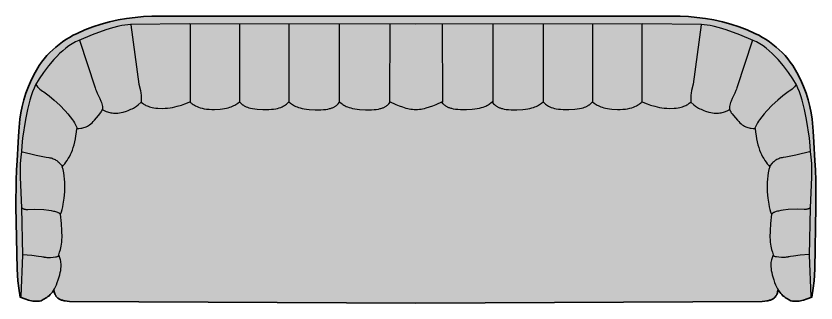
# Model space of a CAD drawing. Header units: millimetres. Extents: x 0 to 4322, y -1054 to 754.
# Drawn here: x 2465 to 4322, y -989 to -324 of the extents above; entities that cross this region are included whole.
import ezdxf

# ---------------------------------------------------------------- set-up
doc = ezdxf.new("R2010")
doc.units = ezdxf.units.MM
doc.layers.add('Blocks', color=7, linetype='Continuous')
doc.layers.add('Blocks$Fill', color=7, linetype='Continuous', true_color=0xffffff)
doc.layers.add('Blocks$Inner', color=7, linetype='Continuous', lineweight=25, true_color=0x007f00)
doc.layers.add('Blocks$Outline', color=7, linetype='Continuous', lineweight=35, true_color=0xff3f3f)

# ---------------------------------------------------------------- blocks, each defined once
blk = doc.blocks.new('Loafer SC26 Sofa Top')
at = {"layer": 'Blocks$Fill'}
blk.add_hatch(color=256, dxfattribs=at).paths.add_polyline_path([(1620.6, -635.8), (1624.2, -636.5), (1626, -636.7), (1627.9, -636.9), (1629.9, -637), (1632.1, -637), (1634.4, -636.9), (1637, -636.7), (1639.8, -636.3), (1642.9, -635.7), (1646.2, -635), (1650, -634), (1658.5, -631.3), (1668.8, -627.6), (1672.3, -606.8), (1674.4, -589.8), (1676.3, -562.3), (1678.7, -417.1), (1678.3, -356.7), (1677.4, -331.7), (1675.9, -310.9), (1672.5, -242.4), (1669.7, -214.7), (1667.4, -200.1), (1664.4, -185.2), (1660.6, -169.9), (1655.8, -154.3), (1650, -138.5), (1642.9, -122.4), (1634.5, -106.3), (1624.6, -90), (1619.1, -82), (1613.2, -74.4), (1607, -67.1), (1600.4, -60.1), (1593.4, -53.4), (1586.2, -47.1), (1578.6, -41.1), (1570.8, -35.4), (1562.7, -30), (1554.4, -24.8), (1545.8, -20), (1537, -15.5), (1518.9, -7.2), (1500.2, 0), (1481, 6.2), (1461.5, 11.4), (1441.7, 15.7), (1421.9, 19.1), (1402.2, 21.6), (1382.7, 23.4), (1363.6, 24.4), (1345, 24.7), (155.2, 24.7), (136.6, 24.4), (117.5, 23.4), (98, 21.6), (78.3, 19.1), (58.5, 15.7), (38.7, 11.4), (19.2, 6.2), (0, 0), (-18.7, -7.2), (-36.8, -15.5), (-45.6, -20), (-54.2, -24.8), (-62.5, -30), (-70.6, -35.4), (-78.4, -41.1), (-86, -47.1), (-93.2, -53.4), (-100.2, -60.1), (-106.8, -67.1), (-113, -74.4), (-118.9, -82), (-124.4, -90), (-134.3, -106.3), (-142.7, -122.4), (-149.7, -138.5), (-155.6, -154.3), (-160.4, -169.9), (-164.2, -185.2), (-167.2, -200.1), (-169.4, -214.7), (-172.2, -242.4), (-173.6, -267.9), (-177.1, -331.7), (-178, -356.7), (-178.5, -417.1), (-176, -562.3), (-174.2, -589.8), (-172.1, -606.8), (-168.6, -627.6), (-158.3, -631.3), (-149.7, -634), (-146, -635), (-142.6, -635.7), (-139.6, -636.3), (-136.8, -636.7), (-134.2, -636.9), (-131.9, -637), (-129.7, -637), (-127.7, -636.9), (-125.8, -636.7), (-124, -636.5), (-120.4, -635.8), (-112.3, -631.5), (-109.6, -629.9), (-107, -628.1), (-104.3, -626.1), (-101.7, -623.9), (-99.2, -621.5), (-96.6, -618.7), (-94.1, -615.5), (-91.7, -612), (-90.5, -610), (-89.5, -614.7), (-88.9, -617.1), (-88.2, -619.4), (-87.8, -620.5), (-87.3, -621.6), (-86.8, -622.7), (-86.2, -623.8), (-85.6, -624.9), (-84.9, -625.9), (-84.1, -626.9), (-83.2, -627.8), (-82.2, -628.7), (-81.2, -629.6), (-80.1, -630.5), (-78.8, -631.3), (-77.5, -632.1), (-76, -632.8), (-74.4, -633.5), (-72.7, -634.1), (-70.8, -634.7), (-68.9, -635.2), (-66.8, -635.6), (-64.5, -636.1), (-59.5, -636.7), (-53.9, -637.1), (749.8, -640.9), (1554.1, -637.1), (1559.8, -636.7), (1564.7, -636.1), (1567, -635.6), (1569.1, -635.2), (1571.1, -634.7), (1572.9, -634.1), (1574.6, -633.5), (1576.2, -632.8), (1577.7, -632.1), (1579, -631.3), (1580.3, -630.5), (1581.4, -629.6), (1582.5, -628.7), (1583.4, -627.8), (1584.3, -626.9), (1585.1, -625.9), (1585.8, -624.9), (1586.4, -623.8), (1587, -622.7), (1587.6, -621.6), (1588, -620.5), (1588.4, -619.4), (1589.2, -617.1), (1589.7, -614.7), (1590.7, -610), (1591.9, -612), (1594.4, -615.5), (1596.8, -618.7), (1599.4, -621.5), (1602, -623.9), (1604.6, -626.1), (1607.2, -628.1), (1609.8, -629.9), (1612.5, -631.5), (1615.2, -633)], flags=0)
at = {"layer": 'Blocks$Inner', "extrusion": (1.50991e-07, -6.50607e-13, 1)}
blk.add_lwpolyline([(88.3, 4.5), (107, -133.2), (110.2, -147.9), (111.2, -153.9), (111.8, -159.1), (112.2, -163.7), (112.3, -168), (112.3, -175.7)], dxfattribs=at)
at = {"layer": 'Blocks$Inner'}
for points in [[(225.5, 6.3), (225.5, -174)], [(340.5, 6.5), (340.5, -174.6)], [(455.3, 5.4), (455.3, -174.6)], [(571.7, 6), (571.5, -175)], [(689.1, 6), (688.8, -175)], [(811.1, 6), (811.4, -175)], [(928.5, 6), (928.7, -175)], [(1045, 5.4), (1045, -174.6)], [(1159.7, 6.5), (1159.7, -174.6)], [(1274.7, 6.3), (1274.7, -174)], [(1411.9, 4.5), (1393.2, -133.2), (1390, -147.9), (1389, -153.9), (1388.4, -159.1), (1388, -163.7), (1387.9, -168), (1387.9, -175.7)], [(1531.2, -31), (1495.2, -142), (1494, -145.1), (1492.8, -148.1), (1490, -154.2), (1484.1, -166.5), (1481.5, -172.7), (1480.4, -175.8), (1479.4, -179), (1478.6, -182.2), (1478, -185.4), (1477.8, -187), (1477.6, -188.6), (1477.6, -190.3), (1477.5, -191.9)], [(1632.8, -134), (1630.5, -137.5), (1629.2, -139.2), (1628.4, -140.1), (1627.5, -141), (1626.6, -142), (1625.6, -142.9), (1624.4, -143.9), (1623.2, -144.9), (1620.3, -147), (1616.8, -149.2), (1614.4, -150.8), (1610.9, -153.3), (1601.6, -160.6), (1589.9, -170.5), (1577.1, -182.3), (1564.3, -195.3), (1558.2, -202.1), (1552.6, -209), (1547.5, -215.9), (1545.2, -219.3), (1543.1, -222.6), (1541.2, -226), (1539.6, -229.3), (1538.2, -232.5), (1537, -235.7)], [(927.7, -174.5), (923.9, -177.6), (921.8, -179.2), (919.7, -180.7), (917.4, -182.2), (914.8, -183.6), (912, -184.9), (908.8, -186.2), (905.3, -187.4), (901.4, -188.5), (897.1, -189.5), (892.3, -190.4), (886.9, -191.2), (880.9, -191.8), (867.1, -192.6), (859.9, -192.8), (853.3, -192.7), (847.5, -192.3), (842.2, -191.8), (837.5, -191), (833.3, -190.1), (831.4, -189.6), (829.6, -189.1), (827.9, -188.5), (826.4, -187.9), (824.9, -187.2), (823.5, -186.6), (822.2, -185.8), (820.9, -185.1), (819.7, -184.4), (818.6, -183.6), (817.6, -182.8), (816.6, -182), (814.8, -180.3), (813.1, -178.6), (809.9, -175)], [(1666.7, -289.3), (1631.7, -298), (1616.1, -301.3), (1609, -302.6), (1602.7, -303.5), (1599.8, -303.9), (1597.1, -304.5), (1594.5, -305.2), (1592.1, -306.1), (1589.9, -307), (1587.8, -308.1), (1585.8, -309.3), (1583.9, -310.6), (1582.1, -312), (1580.5, -313.4), (1578.8, -314.9), (1577.3, -316.4), (1571.5, -322.9)], [(1666.2, -419), (1665.2, -420), (1664.6, -420.4), (1664.1, -420.9), (1663.5, -421.3), (1662.8, -421.7), (1662.1, -422.1), (1661.3, -422.5), (1660.4, -422.8), (1659.4, -423.1), (1658.3, -423.3), (1657.1, -423.5), (1655.8, -423.7), (1654.4, -423.8), (1652.7, -423.8), (1651, -423.8), (1636.8, -423.6), (1614.4, -424.3), (1602.5, -425.5), (1596.8, -426.4), (1591.5, -427.5), (1589, -428.1), (1586.6, -428.8), (1584.4, -429.6), (1582.3, -430.4), (1581.4, -430.9), (1580.4, -431.3), (1579.6, -431.8), (1578.7, -432.3), (1578, -432.8), (1577.3, -433.3), (1576.6, -433.9), (1576, -434.5)], [(1663.2, -528.7), (1642, -530.3), (1626.1, -532.1), (1619.3, -533), (1616.5, -533.5), (1614.1, -534), (1613.1, -534.3), (1612, -534.5), (1609.5, -534.8), (1606.9, -535), (1604.1, -535.1), (1598.3, -535.1), (1592.5, -534.7), (1587.3, -534.1), (1585, -533.6), (1583, -533.2), (1582.1, -532.9), (1581.3, -532.6), (1580.6, -532.3), (1580.3, -532.2), (1580.1, -532.1), (1579.8, -531.9), (1579.6, -531.8), (1579.5, -531.7), (1579.4, -531.6), (1579.3, -531.5), (1579.2, -531.4), (1579.2, -531.4), (1579.1, -531.3), (1579.1, -531.3), (1579.1, -531.2), (1579, -531.2), (1579, -531.1), (1579, -531.1), (1579, -531.1), (1579, -531), (1579, -531), (1578.9, -530.9), (1578.9, -530.9), (1578.9, -530.9), (1578.9, -530.8)]]:
    blk.add_lwpolyline(points, dxfattribs=at)
at = {"layer": 'Blocks$Inner', "extrusion": (1.50994e-07, -5.64991e-13, 1)}
blk.add_lwpolyline([(-31, -31), (5.1, -142), (6.2, -145.1), (7.4, -148.1), (10.2, -154.2), (16.1, -166.5), (18.7, -172.7), (19.8, -175.8), (20.8, -179), (21.6, -182.2), (22.2, -185.4), (22.4, -187), (22.6, -188.6), (22.7, -190.3), (22.7, -191.9)], dxfattribs=at)
at = {"layer": 'Blocks$Inner', "extrusion": (1.50996e-07, -1.6836e-13, 1)}
blk.add_lwpolyline([(-132.6, -134), (-130.3, -137.5), (-128.9, -139.2), (-128.2, -140.1), (-127.3, -141), (-126.4, -142), (-125.4, -142.9), (-124.2, -143.9), (-123, -144.9), (-120.1, -147), (-116.6, -149.2), (-114.2, -150.8), (-110.7, -153.3), (-101.4, -160.6), (-89.7, -170.5), (-76.9, -182.3), (-64.1, -195.3), (-58, -202.1), (-52.4, -209), (-47.3, -215.9), (-45, -219.3), (-42.9, -222.6), (-41, -226), (-39.4, -229.3), (-38, -232.5), (-36.8, -235.7)], dxfattribs=at)
at = {"layer": 'Blocks$Inner', "extrusion": (1.50996e-07, -3.41401e-13, 1)}
blk.add_lwpolyline([(572.6, -174.5), (576.4, -177.6), (578.4, -179.2), (580.5, -180.7), (582.9, -182.2), (585.4, -183.6), (588.2, -184.9), (591.4, -186.2), (594.9, -187.4), (598.8, -188.5), (603.1, -189.5), (608, -190.4), (613.3, -191.2), (619.3, -191.8), (633.1, -192.6), (640.4, -192.8), (646.9, -192.7), (652.8, -192.3), (658, -191.8), (662.7, -191), (666.9, -190.1), (668.8, -189.6), (670.6, -189.1), (672.3, -188.5), (673.9, -187.9), (675.4, -187.2), (676.8, -186.6), (678.1, -185.8), (679.3, -185.1), (680.5, -184.4), (681.6, -183.6), (682.6, -182.8), (683.6, -182), (685.5, -180.3), (687.1, -178.6), (690.3, -175)], dxfattribs=at)
at = {"layer": 'Blocks$Inner', "extrusion": (1.50996e-07, 6.55192e-13, 1)}
blk.add_lwpolyline([(-166.5, -289.3), (-131.5, -298), (-115.8, -301.3), (-108.8, -302.6), (-102.5, -303.5), (-99.6, -303.9), (-96.8, -304.5), (-94.3, -305.2), (-91.9, -306.1), (-89.7, -307), (-87.6, -308.1), (-85.6, -309.3), (-83.7, -310.6), (-81.9, -312), (-80.2, -313.4), (-78.6, -314.9), (-77.1, -316.4), (-71.2, -322.9)], dxfattribs=at)
at = {"layer": 'Blocks$Inner', "extrusion": (1.50995e-07, -2.34887e-12, 1)}
blk.add_lwpolyline([(-166, -419), (-164.9, -420), (-164.4, -420.4), (-163.8, -420.9), (-163.2, -421.3), (-162.6, -421.7), (-161.9, -422.1), (-161.1, -422.5), (-160.2, -422.8), (-159.2, -423.1), (-158.1, -423.3), (-156.9, -423.5), (-155.6, -423.7), (-154.1, -423.8), (-152.5, -423.8), (-150.8, -423.8), (-136.6, -423.6), (-114.2, -424.3), (-102.3, -425.5), (-96.6, -426.4), (-91.3, -427.5), (-88.8, -428.1), (-86.4, -428.8), (-84.2, -429.6), (-82.1, -430.4), (-81.1, -430.9), (-80.2, -431.3), (-79.3, -431.8), (-78.5, -432.3), (-77.8, -432.8), (-77, -433.3), (-76.4, -433.9), (-75.8, -434.5)], dxfattribs=at)
at = {"layer": 'Blocks$Inner', "extrusion": (1.50996e-07, -1.66101e-12, 1)}
blk.add_lwpolyline([(-163, -528.7), (-141.8, -530.3), (-125.9, -532.1), (-119.1, -533), (-116.3, -533.5), (-113.9, -534), (-112.9, -534.3), (-111.7, -534.5), (-109.3, -534.8), (-106.6, -535), (-103.8, -535.1), (-98, -535.1), (-92.3, -534.7), (-87.1, -534.1), (-84.8, -533.6), (-82.8, -533.2), (-81.9, -532.9), (-81.1, -532.6), (-80.4, -532.3), (-80.1, -532.2), (-79.8, -532.1), (-79.6, -531.9), (-79.5, -531.8), (-79.4, -531.8), (-79.3, -531.7), (-79.2, -531.6), (-79.1, -531.5), (-79, -531.4), (-79, -531.4), (-78.9, -531.3), (-78.9, -531.3), (-78.9, -531.3), (-78.8, -531.2), (-78.8, -531.2), (-78.8, -531.1), (-78.8, -531.1), (-78.8, -531.1), (-78.7, -531), (-78.7, -531), (-78.7, -530.9), (-78.7, -530.9), (-78.7, -530.9), (-78.7, -530.9), (-78.7, -530.9)], dxfattribs=at)
at = {"layer": 'Blocks$Inner'}
for points in [[(927.3, -175, 0), (930.4, -178.6, 0), (932.1, -180.3, 0), (934, -182, 0), (935, -182.8, 0), (936, -183.6, 0), (937.1, -184.4, 0), (938.3, -185.1, 0), (939.5, -185.8, 0), (940.8, -186.6, 0), (942.2, -187.2, 0), (943.7, -187.9, 0), (945.3, -188.5, 0), (947, -189.1, 0), (948.8, -189.6, 0), (950.7, -190.1, 0), (954.9, -191, 0), (959.6, -191.8, 0), (964.8, -192.3, 0), (970.7, -192.7, 0), (977.2, -192.8, 0), (984.4, -192.6, 0), (998.3, -191.8, 0), (1004.2, -191.2, 0), (1009.6, -190.4, 0), (1014.5, -189.5, 0), (1018.8, -188.5, 0), (1022.7, -187.4, 0), (1026.2, -186.2, 0), (1029.3, -184.9, 0), (1032.2, -183.6, 0), (1034.7, -182.2, 0), (1037, -180.7, 0), (1039.2, -179.2, 0), (1041.2, -177.6, 0), (1045, -174.5, 0), (1048.9, -178, 0), (1051, -179.7, 0), (1053.2, -181.3, 0), (1055.6, -182.9, 0), (1058.1, -184.4, 0), (1061, -185.9, 0), (1064.1, -187.2, 0), (1067.6, -188.4, 0), (1071.5, -189.4, 0), (1075.8, -190.3, 0), (1080.6, -191, 0), (1085.9, -191.5, 0), (1091.7, -191.9, 0), (1098.2, -192, 0), (1105.3, -191.8, 0), (1118.8, -191, 0), (1124.5, -190.4, 0), (1129.6, -189.7, 0), (1134.1, -188.8, 0), (1138.1, -187.8, 0), (1141.6, -186.7, 0), (1144.7, -185.6, 0), (1146.1, -185, 0), (1147.4, -184.3, 0), (1148.6, -183.7, 0), (1149.8, -183, 0), (1150.9, -182.3, 0), (1151.9, -181.6, 0), (1152.8, -180.9, 0), (1153.7, -180.2, 0), (1155.4, -178.8, 0), (1156.9, -177.3, 0), (1159.8, -174.2, 0), (1163.8, -177.3, 0), (1165.9, -178.8, 0), (1168.1, -180.3, 0), (1170.4, -181.8, 0), (1173, -183.1, 0), (1175.8, -184.5, 0), (1178.9, -185.7, 0), (1182.2, -186.9, 0), (1185.9, -188, 0), (1190, -188.9, 0), (1194.6, -189.8, 0), (1199.5, -190.5, 0), (1205, -191.1, 0), (1217.7, -191.8, 0), (1224.3, -191.9, 0), (1230.5, -191.6, 0), (1236.2, -191, 0), (1241.5, -190.2, 0), (1246.4, -189.1, 0), (1250.8, -187.9, 0), (1254.8, -186.6, 0), (1258.5, -185.1, 0), (1261.7, -183.6, 0), (1264.6, -182.1, 0), (1267.1, -180.5, 0), (1269.3, -179, 0), (1271.2, -177.6, 0), (1272.8, -176.3, 0), (1274, -175.2, 0), (1275, -174.2, 0), (1280.4, -176.6, 0), (1286.7, -179.1, 0), (1294.8, -181.9, 0), (1304.4, -184.7, 0), (1315.1, -187.2, 0), (1320.8, -188.1, 0), (1326.6, -188.9, 0), (1332.5, -189.3, 0), (1338.5, -189.4, 0), (1349.5, -189, 0), (1354.2, -188.6, 0), (1358.5, -188, 0), (1362.4, -187.4, 0), (1365.9, -186.6, 0), (1369.1, -185.7, 0), (1372, -184.7, 0), (1374.6, -183.6, 0), (1376.9, -182.5, 0), (1379.1, -181.3, 0), (1381, -180.1, 0), (1382.9, -178.8, 0), (1384.6, -177.4, 0), (1387.9, -174.8, 0), (1395.1, -181.1, 0), (1399.2, -184.2, 0), (1401.3, -185.8, 0), (1403.7, -187.3, 0), (1406.2, -188.7, 0), (1408.9, -190.2, 0), (1411.8, -191.6, 0), (1414.9, -193, 0), (1418.3, -194.3, 0), (1421.9, -195.6, 0), (1430.1, -198, 0), (1434.3, -199, 0), (1438.4, -199.7, 0), (1442.2, -200.2, 0), (1445.8, -200.5, 0), (1449.2, -200.5, 0), (1452.4, -200.4, 0), (1455.5, -200.1, 0), (1458.4, -199.6, 0), (1461.2, -199, 0), (1463.9, -198.2, 0), (1466.5, -197.4, 0), (1469, -196.4, 0), (1473.8, -194.4, 0), (1478.5, -192.1, 0), (1479, -193.6, 0), (1479.3, -194.3, 0), (1479.7, -195.1, 0), (1480.1, -196, 0), (1480.7, -197, 0), (1481.3, -198.1, 0), (1482.1, -199.4, 0), (1484.3, -202.4, 0), (1487.3, -206.3, 0), (1496.4, -217.1, 0), (1499.3, -220.2, 0), (1502.2, -222.9, 0), (1504.9, -225.3, 0), (1507.7, -227.4, 0), (1510.4, -229.1, 0), (1513, -230.7, 0), (1515.7, -231.9, 0), (1518.2, -233, 0), (1520.8, -233.9, 0), (1523.3, -234.6, 0), (1525.8, -235.1, 0), (1528.2, -235.5, 0), (1533, -236.1, 0), (1537.8, -236.5, 0), (1538.5, -244.9, 0), (1539.5, -252.8, 0), (1540.8, -260.2, 0), (1542.2, -267.2, 0), (1543.9, -273.9, 0), (1545.7, -280.1, 0), (1547.8, -286, 0), (1549.9, -291.5, 0), (1552.3, -296.6, 0), (1554.7, -301.5, 0), (1557.3, -306, 0), (1560, -310.3, 0), (1562.7, -314.2, 0), (1565.6, -317.9, 0), (1568.5, -321.4, 0), (1571.4, -324.7, 0), (1569.4, -331.5, 0), (1567.9, -338.6, 0), (1566.7, -345.9, 0), (1565.8, -353.3, 0), (1565.3, -360.9, 0), (1565.1, -368.4, 0), (1565.1, -376, 0), (1565.5, -383.4, 0), (1566.8, -398, 0), (1569, -411.7, 0), (1570.3, -418, 0), (1571.8, -424, 0), (1573.4, -429.5, 0), (1575.1, -434.6, 0), (1573, -456.1, 0), (1572, -473.7, 0), (1571.8, -488, 0), (1572, -494.1, 0), (1572.4, -499.5, 0), (1573, -504.4, 0), (1573.7, -508.9, 0), (1574.5, -512.9, 0), (1575.4, -516.5, 0), (1577.4, -523.1, 0), (1579.5, -529.1, 0), (1577.6, -533.7, 0), (1576.8, -536, 0), (1576, -538.5, 0), (1575.2, -541.1, 0), (1574.7, -543.9, 0), (1574.2, -546.8, 0), (1573.9, -550, 0), (1573.8, -553.4, 0), (1574, -557.1, 0), (1574.3, -561.2, 0), (1575, -565.5, 0), (1575.9, -570.3, 0), (1577.1, -575.5, 0), (1580.6, -587.2, 0), (1582.7, -593.3, 0), (1584.9, -598.7, 0), (1587.2, -603.7, 0), (1589.5, -608.1, 0), (1591.9, -612, 0), (1594.4, -615.5, 0), (1596.8, -618.7, 0), (1599.4, -621.5, 0), (1602, -623.9, 0), (1604.6, -626.1, 0), (1607.2, -628.1, 0), (1609.8, -629.9, 0), (1612.5, -631.5, 0), (1615.2, -633, 0), (1620.6, -635.8, 0), (1624.2, -636.5, 0), (1626, -636.7, 0), (1627.9, -636.9, 0), (1629.9, -637, 0), (1632.1, -637, 0), (1634.4, -636.9, 0), (1637, -636.7, 0), (1639.8, -636.3, 0), (1642.9, -635.7, 0), (1646.2, -635, 0), (1650, -634, 0), (1658.5, -631.3, 0), (1668.8, -627.6, 0), (1672.3, -606.8, 0), (1674.4, -589.8, 0), (1676.3, -562.3, 0), (1678.7, -417.1, 0), (1678.3, -356.7, 0), (1677.4, -331.7, 0), (1675.9, -310.9, 0), (1673.8, -267.9, 0), (1672.5, -242.4, 0), (1669.7, -214.7, 0), (1667.4, -200.1, 0), (1664.4, -185.2, 0), (1660.6, -169.9, 0), (1655.8, -154.3, 0), (1650, -138.5, 0), (1642.9, -122.4, 0), (1634.5, -106.3, 0), (1624.6, -90, 0), (1619.1, -82, 0), (1613.2, -74.4, 0), (1607, -67.1, 0), (1600.4, -60.1, 0), (1593.4, -53.4, 0), (1586.2, -47.1, 0), (1578.6, -41.1, 0), (1570.8, -35.4, 0), (1562.7, -30, 0), (1554.4, -24.8, 0), (1545.8, -20, 0), (1537, -15.5, 0), (1518.9, -7.2, 0), (1500.2, 0, 0), (1481, 6.2, 0), (1461.5, 11.4, 0), (1441.7, 15.7, 0), (1421.9, 19.1, 0), (1402.2, 21.6, 0), (1382.7, 23.4, 0), (1363.6, 24.4, 0), (1345, 24.7, 0), (750.1, 24.7, 0), (155.2, 24.7, 0), (136.6, 24.4, 0), (117.5, 23.4, 0), (98, 21.6, 0), (78.3, 19.1, 0), (58.5, 15.7, 0), (38.7, 11.4, 0), (19.2, 6.2, 0), (0, 0, 0), (-18.7, -7.2, 0), (-36.8, -15.5, 0), (-45.6, -20, 0), (-54.2, -24.8, 0), (-62.5, -30, 0), (-70.6, -35.4, 0), (-78.4, -41.1, 0), (-86, -47.1, 0), (-93.2, -53.4, 0), (-100.2, -60.1, 0), (-106.8, -67.1, 0), (-113, -74.4, 0), (-118.9, -82, 0), (-124.4, -90, 0), (-134.3, -106.3, 0), (-142.7, -122.4, 0), (-149.7, -138.5, 0), (-155.6, -154.3, 0), (-160.4, -169.9, 0), (-164.2, -185.2, 0), (-167.2, -200.1, 0), (-169.4, -214.7, 0), (-172.2, -242.4, 0), (-173.6, -267.9, 0), (-175.6, -310.9, 0), (-177.1, -331.7, 0), (-178, -356.7, 0), (-178.5, -417.1, 0), (-176, -562.3, 0), (-174.2, -589.8, 0), (-172.1, -606.8, 0), (-168.6, -627.6, 0), (-158.3, -631.3, 0), (-149.7, -634, 0), (-146, -635, 0), (-142.6, -635.7, 0), (-139.6, -636.3, 0), (-136.8, -636.7, 0), (-134.2, -636.9, 0), (-131.9, -637, 0), (-129.7, -637, 0), (-127.7, -636.9, 0), (-125.8, -636.7, 0), (-124, -636.5, 0), (-120.4, -635.8, 0), (-115, -633, 0), (-112.3, -631.5, 0), (-109.6, -629.9, 0), (-107, -628.1, 0), (-104.3, -626.1, 0), (-101.7, -623.9, 0), (-99.2, -621.5, 0), (-96.6, -618.7, 0), (-94.1, -615.5, 0), (-91.7, -612, 0), (-89.3, -608.1, 0), (-87, -603.7, 0), (-84.7, -598.7, 0), (-82.5, -593.3, 0), (-80.3, -587.2, 0), (-76.9, -575.5, 0), (-75.7, -570.3, 0), (-74.7, -565.5, 0), (-74.1, -561.2, 0), (-73.7, -557.1, 0), (-73.6, -553.4, 0), (-73.7, -550, 0), (-74, -546.8, 0), (-74.4, -543.9, 0), (-75, -541.1, 0), (-75.7, -538.5, 0), (-76.5, -536, 0), (-77.4, -533.7, 0), (-79.3, -529.1, 0), (-77.1, -523.1, 0), (-75.1, -516.5, 0), (-74.2, -512.9, 0), (-73.5, -508.9, 0), (-72.8, -504.4, 0), (-72.2, -499.5, 0), (-71.8, -494.1, 0), (-71.6, -488, 0), (-71.7, -473.7, 0), (-72.8, -456.1, 0), (-74.9, -434.6, 0), (-73.2, -429.5, 0), (-71.6, -424, 0), (-70.1, -418, 0), (-68.8, -411.7, 0), (-66.6, -398, 0), (-65.2, -383.4, 0), (-64.9, -376, 0), (-64.8, -368.4, 0), (-65.1, -360.9, 0), (-65.6, -353.3, 0), (-66.5, -345.9, 0), (-67.7, -338.6, 0), (-69.2, -331.5, 0), (-71.2, -324.7, 0), (-68.2, -321.4, 0), (-65.3, -317.9, 0), (-62.5, -314.2, 0), (-59.8, -310.3, 0), (-57.1, -306, 0), (-54.5, -301.5, 0), (-52.1, -296.6, 0), (-49.7, -291.5, 0), (-47.5, -286, 0), (-45.5, -280.1, 0), (-43.7, -273.9, 0), (-42, -267.2, 0), (-40.6, -260.2, 0), (-39.3, -252.8, 0), (-38.3, -244.9, 0), (-37.5, -236.5, 0), (-32.8, -236.1, 0), (-28, -235.5, 0), (-25.6, -235.1, 0), (-23.1, -234.6, 0), (-20.6, -233.9, 0), (-18, -233, 0), (-15.4, -231.9, 0), (-12.8, -230.7, 0), (-10.2, -229.1, 0), (-7.5, -227.4, 0), (-4.7, -225.3, 0), (-1.9, -222.9, 0), (0.9, -220.2, 0), (3.8, -217.1, 0), (12.9, -206.3, 0), (15.9, -202.4, 0), (18.1, -199.4, 0), (18.9, -198.1, 0), (19.6, -197, 0), (20.1, -196, 0), (20.6, -195.1, 0), (20.9, -194.3, 0), (21.2, -193.6, 0), (21.7, -192.1, 0), (26.4, -194.4, 0), (31.2, -196.4, 0), (33.7, -197.4, 0), (36.3, -198.2, 0), (39, -199, 0), (41.8, -199.6, 0), (44.7, -200.1, 0), (47.8, -200.4, 0), (51, -200.5, 0), (54.4, -200.5, 0), (58, -200.2, 0), (61.8, -199.7, 0), (65.9, -199, 0), (70.2, -198, 0), (78.3, -195.6, 0), (82, -194.3, 0), (85.3, -193, 0), (88.5, -191.6, 0), (91.4, -190.2, 0), (94, -188.7, 0), (96.5, -187.3, 0), (98.9, -185.8, 0), (101.1, -184.2, 0), (105.1, -181.1, 0), (112.3, -174.8, 0), (115.6, -177.4, 0), (117.4, -178.8, 0), (119.2, -180.1, 0), (121.2, -181.3, 0), (123.3, -182.5, 0), (125.7, -183.6, 0), (128.2, -184.7, 0), (131.1, -185.7, 0), (134.3, -186.6, 0), (137.8, -187.4, 0), (141.7, -188, 0), (146, -188.6, 0), (150.7, -189, 0), (161.7, -189.4, 0), (167.7, -189.3, 0), (173.6, -188.9, 0), (179.4, -188.1, 0), (185.1, -187.2, 0), (195.9, -184.7, 0), (205.4, -181.9, 0), (213.5, -179.1, 0), (219.8, -176.6, 0), (225.2, -174.2, 0), (226.2, -175.2, 0), (227.5, -176.3, 0), (229, -177.6, 0), (230.9, -179, 0), (233.1, -180.5, 0), (235.6, -182.1, 0), (238.5, -183.6, 0), (241.8, -185.1, 0), (245.4, -186.6, 0), (249.4, -187.9, 0), (253.9, -189.1, 0), (258.7, -190.2, 0), (264, -191, 0), (269.7, -191.6, 0), (275.9, -191.9, 0), (282.6, -191.8, 0), (295.2, -191.1, 0), (300.7, -190.5, 0), (305.7, -189.8, 0), (310.2, -188.9, 0), (314.3, -188, 0), (318, -186.9, 0), (321.4, -185.7, 0), (324.4, -184.5, 0), (327.2, -183.1, 0), (329.8, -181.8, 0), (332.2, -180.3, 0), (334.4, -178.8, 0), (336.5, -177.3, 0), (340.5, -174.2, 0), (343.3, -177.3, 0), (344.8, -178.8, 0), (346.5, -180.2, 0), (347.4, -180.9, 0), (348.3, -181.6, 0), (349.3, -182.3, 0), (350.4, -183, 0), (351.6, -183.7, 0), (352.8, -184.3, 0), (354.1, -185, 0), (355.5, -185.6, 0), (358.6, -186.7, 0), (362.1, -187.8, 0), (366.1, -188.8, 0), (370.7, -189.7, 0), (375.7, -190.4, 0), (381.4, -191, 0), (394.9, -191.8, 0), (402, -192, 0), (408.5, -191.9, 0), (414.3, -191.5, 0), (419.6, -191, 0), (424.4, -190.3, 0), (428.7, -189.4, 0), (432.6, -188.4, 0), (436.1, -187.2, 0), (439.3, -185.9, 0), (442.1, -184.4, 0), (444.7, -182.9, 0), (447, -181.3, 0), (449.2, -179.7, 0), (451.3, -178, 0), (455.2, -174.5, 0), (459, -177.6, 0), (461, -179.2, 0), (463.2, -180.7, 0), (465.5, -182.2, 0), (468.1, -183.6, 0), (470.9, -184.9, 0), (474, -186.2, 0), (477.5, -187.4, 0), (481.4, -188.5, 0), (485.8, -189.5, 0), (490.6, -190.4, 0), (496, -191.2, 0), (501.9, -191.8, 0), (515.8, -192.6, 0), (523, -192.8, 0), (529.5, -192.7, 0), (535.4, -192.3, 0), (540.7, -191.8, 0), (545.4, -191, 0), (549.5, -190.1, 0), (551.4, -189.6, 0), (553.2, -189.1, 0), (554.9, -188.5, 0), (556.5, -187.9, 0), (558, -187.2, 0), (559.4, -186.6, 0), (560.7, -185.8, 0), (562, -185.1, 0), (563.1, -184.4, 0), (564.2, -183.6, 0), (565.3, -182.8, 0), (566.3, -182, 0), (568.1, -180.3, 0), (569.8, -178.6, 0), (572.9, -175, 0)], [(1667.4, -625.9, 0), (1663.4, -530.2, 0), (1665.8, -419.8, 0), (1669, -348.7, 0), (1668.7, -317, 0), (1667.7, -302.7, 0), (1666.1, -289.8, 0), (1665.2, -276.4, 0), (1663.3, -258.5, 0), (1656.7, -215.1, 0), (1652.1, -192.3, 0), (1646.6, -170.4, 0), (1643.5, -160.3, 0), (1640.3, -151, 0), (1636.8, -142.5, 0), (1635, -138.7, 0), (1633.2, -135.2, 0), (1624.8, -121.2, 0), (1614.8, -106.3, 0), (1603.4, -91.1, 0), (1590.8, -76.3, 0), (1584.1, -69.2, 0), (1577.3, -62.4, 0), (1570.2, -55.9, 0), (1563, -49.9, 0), (1555.7, -44.5, 0), (1548.2, -39.6, 0), (1544.5, -37.3, 0), (1540.7, -35.3, 0), (1536.9, -33.5, 0), (1533.2, -31.8, 0), (1502, -19.2, 0), (1470.3, -7.6, 0), (1454.8, -2.7, 0), (1439.9, 1.1, 0), (1432.8, 2.6, 0), (1425.8, 3.7, 0), (1419.2, 4.4, 0), (1412.8, 4.8, 0), (1275.8, 6.3, 0), (750.1, 6, 0), (224.4, 6.3, 0), (87.4, 4.8, 0), (81.1, 4.4, 0), (74.4, 3.7, 0), (67.5, 2.6, 0), (60.3, 1.1, 0), (45.4, -2.7, 0), (29.9, -7.6, 0), (-1.8, -19.2, 0), (-32.9, -31.8, 0), (-36.7, -33.5, 0), (-40.5, -35.3, 0), (-44.3, -37.3, 0), (-48, -39.6, 0), (-55.5, -44.5, 0), (-62.8, -49.9, 0), (-70, -55.9, 0), (-77.1, -62.4, 0), (-83.9, -69.2, 0), (-90.6, -76.3, 0), (-103.2, -91.1, 0), (-114.6, -106.3, 0), (-124.6, -121.2, 0), (-132.9, -135.2, 0), (-134.8, -138.7, 0), (-136.6, -142.5, 0), (-140.1, -151, 0), (-143.3, -160.3, 0), (-146.4, -170.4, 0), (-151.9, -192.3, 0), (-156.5, -215.1, 0), (-163.1, -258.5, 0), (-165, -276.4, 0), (-165.9, -289.8, 0), (-167.5, -302.7, 0), (-168.5, -317, 0), (-168.8, -348.7, 0), (-165.6, -419.8, 0), (-163.2, -530.2, 0), (-167.2, -625.9, 0)], [(811, -174.5, 0), (796, -181.1, 0), (788.4, -184.2, 0), (780.9, -186.9, 0), (773.3, -189.2, 0), (769.4, -190.2, 0), (765.6, -191, 0), (761.8, -191.7, 0), (757.9, -192.2, 0), (754, -192.5, 0), (750.1, -192.6, 0), (746.2, -192.6, 0), (742.3, -192.3, 0), (738.5, -191.8, 0), (734.6, -191.1, 0), (730.8, -190.3, 0), (727, -189.4, 0), (719.4, -187, 0), (711.8, -184.3, 0), (704.3, -181.2, 0), (689.2, -174.5, 0)], [(-90.5, -609.9, 0), (-89.5, -614.7, 0), (-88.9, -617.1, 0), (-88.2, -619.4, 0), (-87.8, -620.5, 0), (-87.3, -621.6, 0), (-86.8, -622.7, 0), (-86.2, -623.8, 0), (-85.6, -624.9, 0), (-84.9, -625.9, 0), (-84.1, -626.9, 0), (-83.2, -627.8, 0), (-82.2, -628.7, 0), (-81.2, -629.6, 0), (-80.1, -630.5, 0), (-78.8, -631.3, 0), (-77.5, -632.1, 0), (-76, -632.8, 0), (-74.4, -633.5, 0), (-72.7, -634.1, 0), (-70.8, -634.7, 0), (-68.9, -635.2, 0), (-66.8, -635.6, 0), (-64.5, -636.1, 0), (-59.5, -636.7, 0), (-53.9, -637.1, 0), (749.8, -640.9, 0), (1554.1, -637.1, 0), (1559.8, -636.7, 0), (1564.7, -636.1, 0), (1567, -635.6, 0), (1569.1, -635.2, 0), (1571.1, -634.7, 0), (1572.9, -634.1, 0), (1574.6, -633.5, 0), (1576.2, -632.8, 0), (1577.7, -632.1, 0), (1579, -631.3, 0), (1580.3, -630.5, 0), (1581.4, -629.6, 0), (1582.5, -628.7, 0), (1583.4, -627.8, 0), (1584.3, -626.9, 0), (1585.1, -625.9, 0), (1585.8, -624.9, 0), (1586.4, -623.8, 0), (1587, -622.7, 0), (1587.6, -621.6, 0), (1588, -620.5, 0), (1588.4, -619.4, 0), (1589.2, -617.1, 0), (1589.7, -614.7, 0), (1590.7, -609.9, 0)]]:
    blk.add_polyline3d(points, dxfattribs=at)
at = {"layer": 'Blocks$Outline'}
for points in [[(1620.6, -635.8), (1624.2, -636.5), (1626, -636.7), (1627.9, -636.9), (1629.9, -637), (1632.1, -637), (1634.4, -636.9), (1637, -636.7), (1639.8, -636.3), (1642.9, -635.7), (1646.2, -635), (1650, -634), (1658.5, -631.3), (1668.8, -627.6), (1672.3, -606.8), (1674.4, -589.8), (1676.3, -562.3), (1678.7, -417.1), (1678.3, -356.7), (1677.4, -331.7), (1675.9, -310.9), (1673.8, -267.9), (1672.5, -242.4), (1669.7, -214.7), (1667.4, -200.1), (1664.4, -185.2), (1660.6, -169.9), (1655.8, -154.3), (1650, -138.5), (1642.9, -122.4), (1634.5, -106.3), (1624.6, -90), (1619.1, -82), (1613.2, -74.4), (1607, -67.1), (1600.4, -60.1), (1593.4, -53.4), (1586.2, -47.1), (1578.6, -41.1), (1570.8, -35.4), (1562.7, -30), (1554.4, -24.8), (1545.8, -20), (1537, -15.5), (1518.9, -7.2), (1500.2, 0), (1481, 6.2), (1461.5, 11.4), (1441.7, 15.7), (1421.9, 19.1), (1402.2, 21.6), (1382.7, 23.4), (1363.6, 24.4), (1345, 24.7), (750.1, 24.7), (155.2, 24.7), (136.6, 24.4), (117.5, 23.4), (98, 21.6), (78.3, 19.1), (58.5, 15.7), (38.7, 11.4), (19.2, 6.2), (0, 0), (-18.7, -7.2), (-36.8, -15.5), (-45.6, -20), (-54.2, -24.8), (-62.5, -30), (-70.6, -35.4), (-78.4, -41.1), (-86, -47.1), (-93.2, -53.4), (-100.2, -60.1), (-106.8, -67.1), (-113, -74.4), (-118.9, -82), (-124.4, -90), (-134.3, -106.3), (-142.7, -122.4), (-149.7, -138.5), (-155.6, -154.3), (-160.4, -169.9), (-164.2, -185.2), (-167.2, -200.1), (-169.4, -214.7), (-172.2, -242.4), (-173.6, -267.9), (-175.6, -310.9), (-177.1, -331.7), (-178, -356.7), (-178.5, -417.1), (-176, -562.3), (-174.2, -589.8), (-172.1, -606.8), (-168.6, -627.6), (-158.3, -631.3), (-149.7, -634), (-146, -635), (-142.6, -635.7), (-139.6, -636.3), (-136.8, -636.7), (-134.2, -636.9), (-131.9, -637), (-129.7, -637), (-127.7, -636.9), (-125.8, -636.7), (-124, -636.5), (-120.4, -635.8)], [(-120.4, -635.8), (-115, -633), (-112.3, -631.5), (-109.6, -629.9), (-107, -628.1), (-104.3, -626.1), (-101.7, -623.9), (-99.2, -621.5), (-96.6, -618.7), (-94.1, -615.5), (-91.7, -612), (-90.5, -610)], [(-90.5, -610), (-89.5, -614.7), (-88.9, -617.1), (-88.2, -619.4), (-87.8, -620.5), (-87.3, -621.6), (-86.8, -622.7), (-86.2, -623.8), (-85.6, -624.9), (-84.9, -625.9), (-84.1, -626.9), (-83.2, -627.8), (-82.2, -628.7), (-81.2, -629.6), (-80.1, -630.5), (-78.8, -631.3), (-77.5, -632.1), (-76, -632.8), (-74.4, -633.5), (-72.7, -634.1), (-70.8, -634.7), (-68.9, -635.2), (-66.8, -635.6), (-64.5, -636.1), (-59.5, -636.7), (-53.9, -637.1), (749.8, -640.9)], [(749.8, -640.9), (1554.1, -637.1), (1559.8, -636.7), (1564.7, -636.1), (1567, -635.6), (1569.1, -635.2), (1571.1, -634.7), (1572.9, -634.1), (1574.6, -633.5), (1576.2, -632.8), (1577.7, -632.1), (1579, -631.3), (1580.3, -630.5), (1581.4, -629.6), (1582.5, -628.7), (1583.4, -627.8), (1584.3, -626.9), (1585.1, -625.9), (1585.8, -624.9), (1586.4, -623.8), (1587, -622.7), (1587.6, -621.6), (1588, -620.5), (1588.4, -619.4), (1589.2, -617.1), (1589.7, -614.7), (1590.7, -610)], [(1590.7, -610), (1591.9, -612), (1594.4, -615.5), (1596.8, -618.7), (1599.4, -621.5), (1602, -623.9), (1604.6, -626.1), (1607.2, -628.1), (1609.8, -629.9), (1612.5, -631.5), (1615.2, -633), (1620.6, -635.8)]]:
    blk.add_lwpolyline(points, dxfattribs=at)

msp = doc.modelspace()

# ---------------------------------------------------------------- block references
at = {"layer": 'Blocks'}
msp.add_blockref('Loafer SC26 Sofa Top', (2643.4, -348.3), dxfattribs=at)

doc.saveas('drawing.dxf')
